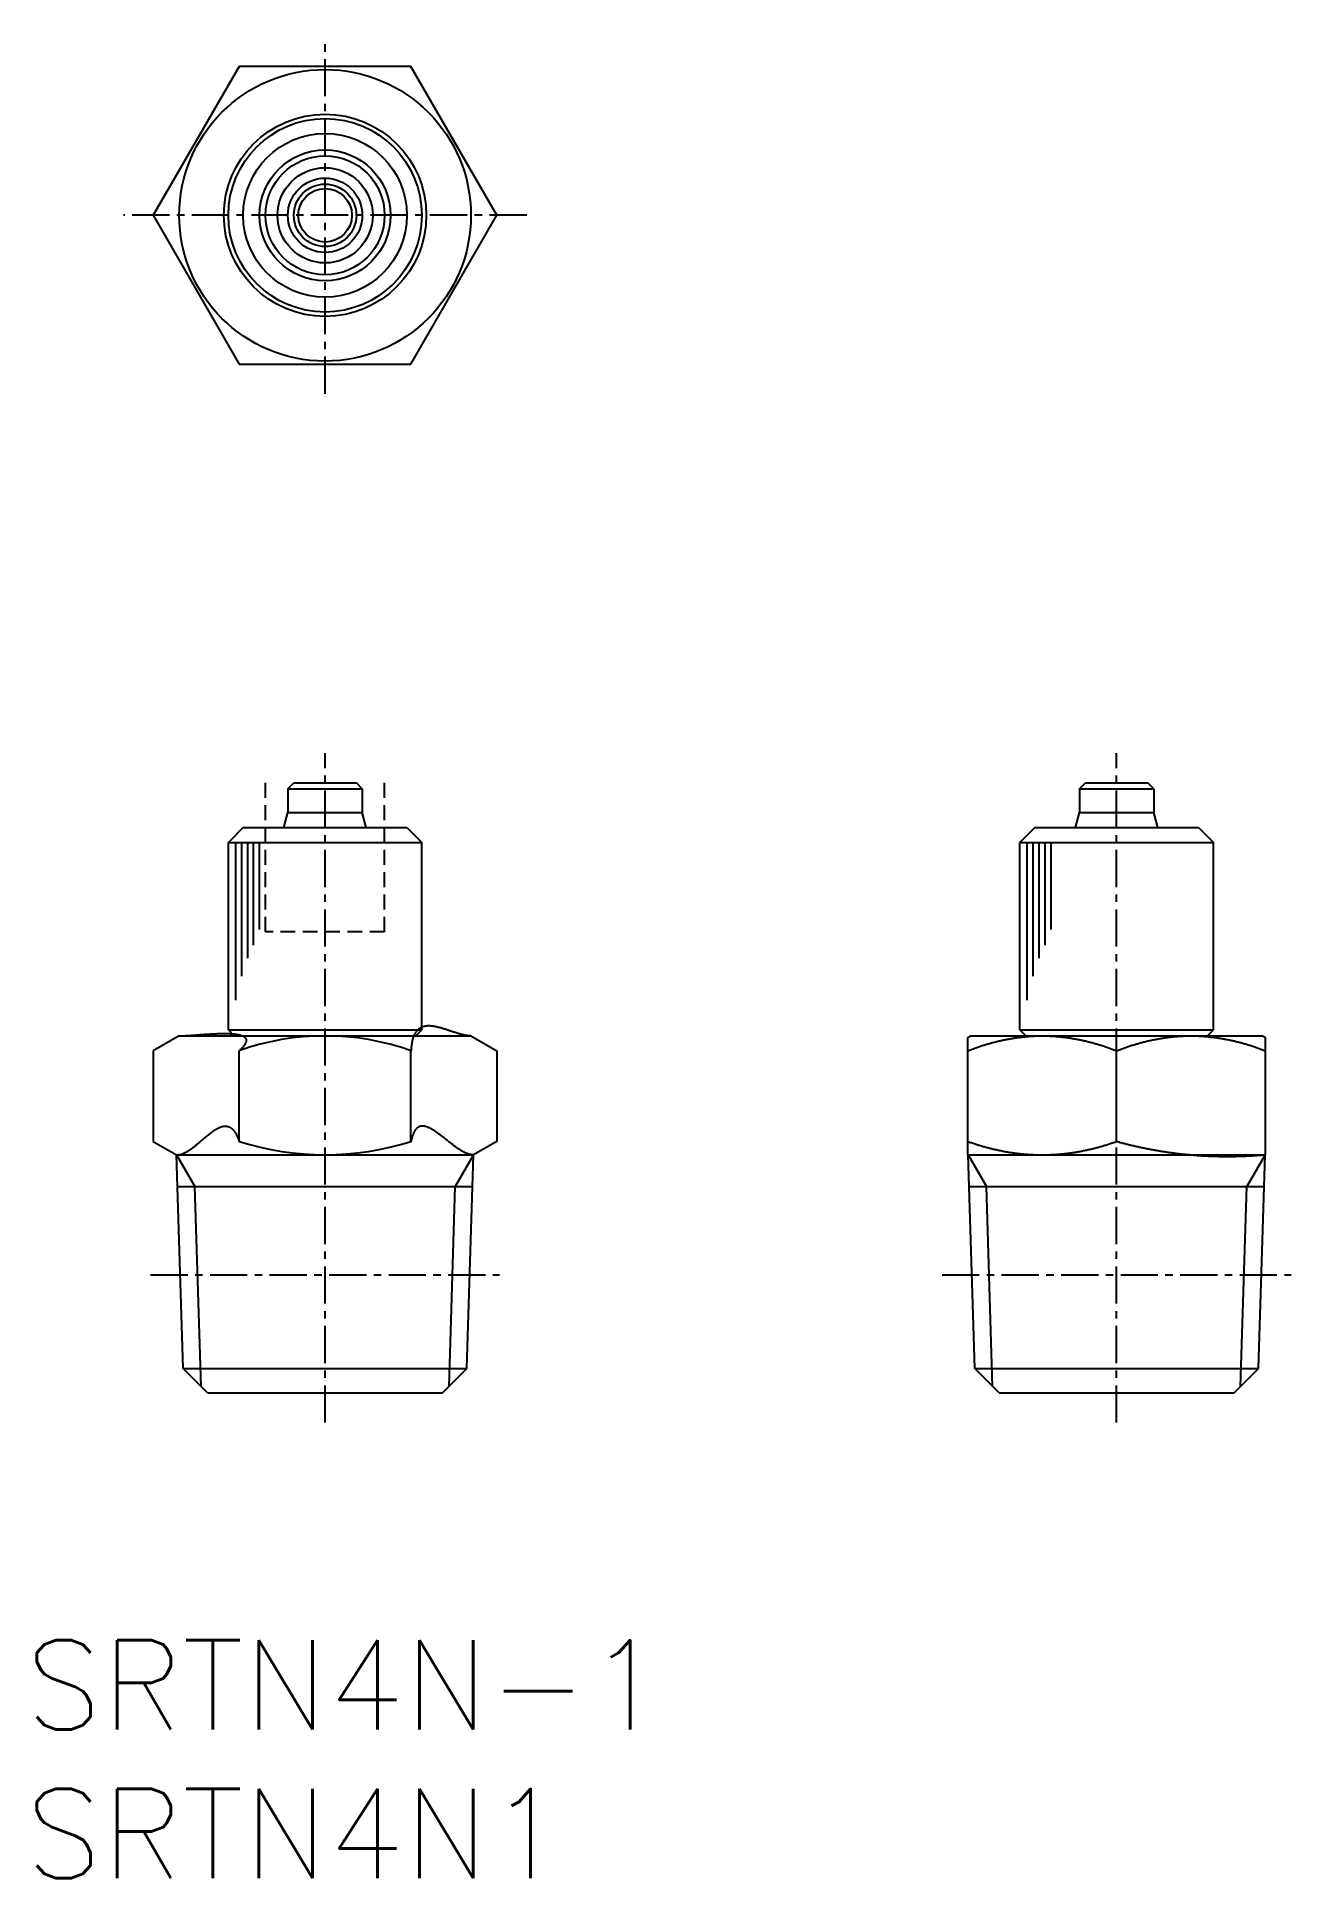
# Model space of a CAD drawing. Extents: x 119.5 to 161.6, y 57.4 to 119.3.
import ezdxf
from ezdxf.enums import TextEntityAlignment as Align

# ---------------------------------------------------------------- set-up
doc = ezdxf.new("R2010")
doc.units = 0
doc.linetypes.add('CENTER', pattern=[2, 1.25, -0.25, 0.25, -0.25])
doc.linetypes.add('DASHED', pattern=[0.75, 0.5, -0.25])
doc.layers.get('0').update_dxf_attribs({"linetype": 'CONTINUOUS'})
doc.layers.add('CENTER', color=1, linetype='CENTER')
doc.styles.get("Standard").update_dxf_attribs({"font": 'txt.shx', "bigfont": 'extfont.shx'})

msp = doc.modelspace()

# ---------------------------------------------------------------- linework, layer by layer
at = {"color": 7, "linetype": 'CONTINUOUS'}
for p, q in [((126.289, 118.27), (123.402, 113.27)), ((132.062, 118.27), (126.289, 118.27)), ((134.949, 113.27), (132.062, 118.27)), ((123.402, 113.27), (126.289, 108.27)), ((132.062, 108.27), (134.949, 113.27)), ((126.289, 108.27), (132.062, 108.27)), ((127.926, 93.989), (128.126, 94.189)), ((128.126, 94.189), (130.226, 94.189)), ((130.426, 93.989), (130.226, 94.189)), ((154.519, 93.989), (154.719, 94.189)), ((154.719, 94.189), (156.819, 94.189)), ((157.019, 93.989), (156.819, 94.189)), ((127.926, 93.989), (127.926, 93.195)), ((127.926, 93.989), (130.426, 93.989)), ((130.426, 93.989), (130.426, 93.195)), ((154.519, 93.989), (157.019, 93.989)), ((154.519, 93.989), (154.519, 93.195)), ((157.019, 93.989), (157.019, 93.195)), ((127.79, 92.689), (127.926, 93.195)), ((127.926, 93.195), (130.426, 93.195)), ((130.561, 92.689), (130.426, 93.195)), ((154.383, 92.689), (154.519, 93.195)), ((154.519, 93.195), (157.019, 93.195)), ((157.154, 92.689), (157.019, 93.195)), ((126.426, 92.689), (125.926, 92.189)), ((126.426, 92.689), (131.926, 92.689)), ((131.926, 92.689), (132.426, 92.189)), ((153.019, 92.689), (152.519, 92.189)), ((153.019, 92.689), (158.519, 92.689)), ((158.519, 92.689), (159.019, 92.189)), ((125.926, 92.189), (132.426, 92.189)), ((125.926, 85.889), (125.926, 92.189)), ((132.426, 85.889), (132.426, 92.189)), ((152.519, 85.889), (152.519, 92.189)), ((152.519, 92.189), (159.019, 92.189)), ((159.019, 85.889), (159.019, 92.189)), ((124.276, 85.689), (123.402, 85.184)), ((124.276, 85.689), (134.076, 85.689)), ((125.926, 85.889), (132.426, 85.889)), ((126.126, 85.689), (125.926, 85.889)), ((132.226, 85.689), (132.426, 85.889)), ((134.076, 85.689), (134.949, 85.184)), ((150.769, 85.631), (150.869, 85.689)), ((150.769, 81.695), (150.769, 85.631)), ((150.869, 85.689), (160.669, 85.689)), ((152.719, 85.689), (152.519, 85.889)), ((152.519, 85.889), (159.019, 85.889)), ((158.819, 85.689), (159.019, 85.889)), ((160.669, 85.689), (160.769, 85.631)), ((160.769, 81.695), (160.769, 85.631)), ((123.402, 85.184), (123.402, 82.141)), ((126.289, 82.141), (126.289, 85.184)), ((132.062, 82.141), (132.062, 85.184)), ((134.949, 85.184), (134.949, 82.141)), ((155.769, 82.141), (155.769, 85.184)), ((123.402, 82.141), (124.186, 81.689)), ((134.949, 82.141), (134.165, 81.689)), ((124.41, 74.504), (124.186, 81.689)), ((124.186, 81.689), (134.165, 81.689)), ((133.941, 74.504), (134.165, 81.689)), ((150.769, 81.695), (150.779, 81.689)), ((150.779, 81.689), (160.759, 81.689)), ((151.003, 74.504), (150.779, 81.689)), ((160.534, 74.504), (160.759, 81.689)), ((160.759, 81.689), (160.769, 81.695)), ((124.219, 80.625), (134.132, 80.625)), ((150.812, 80.625), (160.725, 80.625)), ((124.41, 74.504), (133.941, 74.504)), ((125.226, 73.689), (124.41, 74.504)), ((133.126, 73.689), (133.941, 74.504)), ((151.819, 73.689), (151.003, 74.504)), ((151.003, 74.504), (160.534, 74.504)), ((159.719, 73.689), (160.534, 74.504)), ((125.226, 73.689), (133.126, 73.689)), ((151.819, 73.689), (159.719, 73.689))]:
    msp.add_line(p, q, dxfattribs=at)
at = {"color": 3, "linetype": 'DASHED'}
for p, q in [((127.176, 89.189), (127.176, 94.189)), ((131.176, 89.189), (131.176, 94.189)), ((131.176, 89.189), (127.176, 89.189))]:
    msp.add_line(p, q, dxfattribs=at)
at = {"color": 3, "linetype": 'CONTINUOUS'}
for p, q in [((126.176, 86.889), (126.176, 92.189)), ((126.376, 87.698), (126.376, 92.189)), ((126.576, 88.3), (126.576, 92.189)), ((126.776, 88.737), (126.776, 92.189)), ((126.976, 89.264), (126.976, 92.189)), ((152.769, 86.889), (152.769, 92.189)), ((152.969, 87.698), (152.969, 92.189)), ((153.169, 88.3), (153.169, 92.189)), ((153.369, 88.737), (153.369, 92.189)), ((153.569, 89.264), (153.569, 92.189)), ((124.186, 81.689), (124.8, 80.625)), ((134.165, 81.689), (133.551, 80.625)), ((150.779, 81.689), (151.393, 80.625)), ((160.759, 81.689), (160.144, 80.625)), ((125.01, 73.904), (124.8, 80.625)), ((133.341, 73.904), (133.551, 80.625)), ((151.603, 73.904), (151.393, 80.625)), ((159.934, 73.904), (160.144, 80.625))]:
    msp.add_line(p, q, dxfattribs=at)
at = {"color": 7}
for points in [[(124.276, 85.689, 0), (124.289, 85.689, 0), (124.302, 85.689, 0), (124.316, 85.689, 0), (124.331, 85.689, 0), (124.345, 85.689, 0), (124.36, 85.689, 0), (124.376, 85.69, 0), (124.392, 85.69, 0), (124.408, 85.691, 0), (124.424, 85.692, 0), (124.441, 85.692, 0), (124.457, 85.693, 0), (124.475, 85.694, 0), (124.492, 85.695, 0), (124.51, 85.696, 0), (124.528, 85.697, 0), (124.546, 85.698, 0), (124.565, 85.699, 0), (124.584, 85.7, 0), (124.603, 85.701, 0), (124.622, 85.703, 0), (124.642, 85.704, 0), (124.662, 85.705, 0), (124.682, 85.707, 0), (124.702, 85.708, 0), (124.722, 85.71, 0), (124.743, 85.711, 0), (124.764, 85.713, 0), (124.785, 85.714, 0), (124.806, 85.716, 0), (124.827, 85.717, 0), (124.848, 85.719, 0), (124.87, 85.721, 0), (124.892, 85.722, 0), (124.914, 85.724, 0), (124.936, 85.725, 0), (124.958, 85.727, 0), (124.98, 85.729, 0), (125.002, 85.73, 0), (125.025, 85.732, 0), (125.047, 85.733, 0), (125.07, 85.735, 0), (125.093, 85.737, 0), (125.115, 85.738, 0), (125.138, 85.74, 0), (125.161, 85.741, 0), (125.184, 85.743, 0), (125.207, 85.744, 0), (125.23, 85.746, 0), (125.253, 85.747, 0), (125.276, 85.749, 0), (125.299, 85.75, 0), (125.322, 85.751, 0), (125.345, 85.753, 0), (125.368, 85.754, 0), (125.391, 85.755, 0), (125.414, 85.757, 0), (125.437, 85.758, 0), (125.459, 85.759, 0), (125.482, 85.76, 0), (125.505, 85.761, 0), (125.528, 85.762, 0), (125.55, 85.763, 0), (125.573, 85.763, 0), (125.595, 85.764, 0), (125.618, 85.765, 0), (125.64, 85.765, 0), (125.662, 85.766, 0), (125.684, 85.766, 0), (125.706, 85.767, 0), (125.728, 85.767, 0), (125.75, 85.767, 0), (125.771, 85.767, 0), (125.793, 85.767, 0), (125.814, 85.767, 0), (125.835, 85.767, 0), (125.856, 85.767, 0), (125.877, 85.766, 0), (125.897, 85.766, 0), (125.918, 85.765, 0), (125.938, 85.765, 0), (125.958, 85.764, 0), (125.977, 85.763, 0), (125.997, 85.762, 0), (126.016, 85.761, 0), (126.035, 85.76, 0), (126.054, 85.758, 0), (126.072, 85.757, 0), (126.091, 85.755, 0), (126.109, 85.754, 0), (126.126, 85.752, 0), (126.144, 85.75, 0), (126.161, 85.748, 0), (126.178, 85.746, 0), (126.194, 85.743, 0), (126.21, 85.74, 0), (126.226, 85.738, 0), (126.242, 85.735, 0), (126.257, 85.732, 0), (126.272, 85.729, 0), (126.287, 85.726, 0), (126.301, 85.722, 0), (126.315, 85.719, 0), (126.328, 85.715, 0), (126.341, 85.711, 0), (126.354, 85.707, 0), (126.366, 85.703, 0), (126.378, 85.698, 0), (126.39, 85.693, 0), (126.401, 85.689, 0), (126.412, 85.684, 0), (126.422, 85.678, 0), (126.432, 85.673, 0), (126.441, 85.668, 0), (126.45, 85.662, 0), (126.459, 85.656, 0), (126.467, 85.65, 0), (126.474, 85.644, 0), (126.481, 85.637, 0), (126.488, 85.63, 0), (126.494, 85.623, 0), (126.5, 85.616, 0), (126.505, 85.609, 0), (126.509, 85.601, 0), (126.513, 85.594, 0), (126.517, 85.586, 0), (126.52, 85.578, 0), (126.522, 85.569, 0), (126.524, 85.561, 0), (126.526, 85.552, 0), (126.526, 85.543, 0), (126.527, 85.533, 0), (126.526, 85.524, 0), (126.525, 85.514, 0), (126.524, 85.504, 0), (126.521, 85.493, 0), (126.519, 85.483, 0), (126.515, 85.472, 0), (126.511, 85.461, 0), (126.507, 85.45, 0), (126.501, 85.438, 0), (126.495, 85.427, 0), (126.489, 85.415, 0), (126.482, 85.402, 0), (126.474, 85.39, 0), (126.465, 85.377, 0), (126.456, 85.364, 0), (126.446, 85.35, 0), (126.435, 85.337, 0), (126.424, 85.323, 0), (126.412, 85.308, 0), (126.399, 85.294, 0), (126.385, 85.279, 0), (126.371, 85.264, 0), (126.356, 85.249, 0), (126.341, 85.233, 0), (126.324, 85.217, 0), (126.307, 85.201, 0), (126.289, 85.184, 0)], [(134.076, 85.689, 0), (134.062, 85.689, 0), (134.049, 85.689, 0), (134.036, 85.689, 0), (134.022, 85.69, 0), (134.009, 85.691, 0), (133.995, 85.692, 0), (133.981, 85.694, 0), (133.967, 85.695, 0), (133.953, 85.697, 0), (133.939, 85.699, 0), (133.924, 85.701, 0), (133.91, 85.703, 0), (133.895, 85.706, 0), (133.881, 85.709, 0), (133.866, 85.711, 0), (133.851, 85.714, 0), (133.836, 85.718, 0), (133.821, 85.721, 0), (133.806, 85.724, 0), (133.791, 85.728, 0), (133.776, 85.732, 0), (133.761, 85.736, 0), (133.745, 85.74, 0), (133.73, 85.744, 0), (133.714, 85.748, 0), (133.699, 85.753, 0), (133.683, 85.757, 0), (133.667, 85.762, 0), (133.651, 85.766, 0), (133.636, 85.771, 0), (133.62, 85.776, 0), (133.604, 85.781, 0), (133.588, 85.786, 0), (133.572, 85.791, 0), (133.556, 85.796, 0), (133.539, 85.802, 0), (133.523, 85.807, 0), (133.507, 85.812, 0), (133.491, 85.817, 0), (133.474, 85.823, 0), (133.458, 85.828, 0), (133.442, 85.834, 0), (133.425, 85.839, 0), (133.409, 85.845, 0), (133.393, 85.85, 0), (133.376, 85.856, 0), (133.36, 85.861, 0), (133.343, 85.867, 0), (133.327, 85.872, 0), (133.31, 85.878, 0), (133.294, 85.883, 0), (133.277, 85.888, 0), (133.261, 85.894, 0), (133.244, 85.899, 0), (133.228, 85.904, 0), (133.212, 85.91, 0), (133.195, 85.915, 0), (133.179, 85.92, 0), (133.162, 85.925, 0), (133.146, 85.93, 0), (133.13, 85.935, 0), (133.113, 85.94, 0), (133.097, 85.945, 0), (133.081, 85.949, 0), (133.064, 85.954, 0), (133.048, 85.958, 0), (133.032, 85.963, 0), (133.016, 85.967, 0), (133, 85.971, 0), (132.984, 85.975, 0), (132.968, 85.979, 0), (132.952, 85.983, 0), (132.936, 85.986, 0), (132.92, 85.99, 0), (132.905, 85.993, 0), (132.889, 85.996, 0), (132.873, 85.999, 0), (132.858, 86.002, 0), (132.842, 86.005, 0), (132.827, 86.007, 0), (132.811, 86.01, 0), (132.796, 86.012, 0), (132.781, 86.013, 0), (132.766, 86.015, 0), (132.751, 86.017, 0), (132.736, 86.018, 0), (132.721, 86.019, 0), (132.706, 86.02, 0), (132.692, 86.02, 0), (132.677, 86.021, 0), (132.663, 86.021, 0), (132.648, 86.021, 0), (132.634, 86.021, 0), (132.62, 86.02, 0), (132.606, 86.019, 0), (132.592, 86.018, 0), (132.578, 86.017, 0), (132.565, 86.015, 0), (132.551, 86.013, 0), (132.538, 86.011, 0), (132.525, 86.008, 0), (132.511, 86.006, 0), (132.498, 86.003, 0), (132.486, 85.999, 0), (132.473, 85.996, 0), (132.46, 85.992, 0), (132.448, 85.987, 0), (132.435, 85.983, 0), (132.423, 85.978, 0), (132.411, 85.972, 0), (132.399, 85.966, 0), (132.388, 85.96, 0), (132.376, 85.954, 0), (132.365, 85.947, 0), (132.354, 85.94, 0), (132.342, 85.933, 0), (132.332, 85.925, 0), (132.321, 85.917, 0), (132.31, 85.908, 0), (132.3, 85.899, 0), (132.29, 85.889, 0), (132.28, 85.88, 0), (132.27, 85.869, 0), (132.26, 85.859, 0), (132.251, 85.848, 0), (132.242, 85.836, 0), (132.233, 85.824, 0), (132.224, 85.812, 0), (132.215, 85.799, 0), (132.207, 85.786, 0), (132.198, 85.772, 0), (132.19, 85.758, 0), (132.183, 85.743, 0), (132.175, 85.728, 0), (132.168, 85.713, 0), (132.161, 85.697, 0), (132.154, 85.68, 0), (132.147, 85.663, 0), (132.14, 85.646, 0), (132.134, 85.628, 0), (132.128, 85.609, 0), (132.122, 85.591, 0), (132.117, 85.571, 0), (132.111, 85.551, 0), (132.106, 85.53, 0), (132.102, 85.509, 0), (132.097, 85.488, 0), (132.093, 85.466, 0), (132.089, 85.443, 0), (132.085, 85.419, 0), (132.081, 85.396, 0), (132.078, 85.371, 0), (132.075, 85.346, 0), (132.072, 85.321, 0), (132.07, 85.295, 0), (132.067, 85.268, 0), (132.065, 85.241, 0), (132.064, 85.213, 0), (132.062, 85.184, 0)], [(150.769, 85.184, 0), (150.799, 85.196, 0), (150.828, 85.208, 0), (150.858, 85.22, 0), (150.888, 85.231, 0), (150.918, 85.243, 0), (150.948, 85.254, 0), (150.979, 85.265, 0), (151.009, 85.276, 0), (151.039, 85.287, 0), (151.069, 85.298, 0), (151.1, 85.309, 0), (151.13, 85.319, 0), (151.161, 85.33, 0), (151.191, 85.34, 0), (151.222, 85.35, 0), (151.252, 85.36, 0), (151.283, 85.37, 0), (151.314, 85.379, 0), (151.345, 85.389, 0), (151.376, 85.398, 0), (151.406, 85.408, 0), (151.437, 85.417, 0), (151.468, 85.426, 0), (151.499, 85.435, 0), (151.53, 85.444, 0), (151.562, 85.452, 0), (151.593, 85.461, 0), (151.624, 85.469, 0), (151.655, 85.477, 0), (151.686, 85.485, 0), (151.718, 85.493, 0), (151.749, 85.501, 0), (151.781, 85.508, 0), (151.812, 85.516, 0), (151.844, 85.523, 0), (151.875, 85.53, 0), (151.907, 85.537, 0), (151.938, 85.544, 0), (151.97, 85.551, 0), (152.001, 85.557, 0), (152.033, 85.564, 0), (152.065, 85.57, 0), (152.097, 85.576, 0), (152.128, 85.582, 0), (152.16, 85.588, 0), (152.192, 85.594, 0), (152.224, 85.599, 0), (152.256, 85.604, 0), (152.288, 85.609, 0), (152.32, 85.615, 0), (152.351, 85.619, 0), (152.383, 85.624, 0), (152.415, 85.629, 0), (152.448, 85.633, 0), (152.48, 85.637, 0), (152.512, 85.641, 0), (152.544, 85.645, 0), (152.576, 85.649, 0), (152.608, 85.653, 0), (152.64, 85.656, 0), (152.672, 85.659, 0), (152.704, 85.662, 0), (152.737, 85.665, 0), (152.769, 85.668, 0), (152.801, 85.67, 0), (152.833, 85.673, 0), (152.865, 85.675, 0), (152.898, 85.677, 0), (152.93, 85.679, 0), (152.962, 85.681, 0), (152.994, 85.682, 0), (153.027, 85.684, 0), (153.059, 85.685, 0), (153.091, 85.686, 0), (153.123, 85.687, 0), (153.156, 85.688, 0), (153.188, 85.688, 0), (153.22, 85.689, 0), (153.253, 85.689, 0), (153.285, 85.689, 0), (153.317, 85.689, 0), (153.35, 85.688, 0), (153.382, 85.688, 0), (153.414, 85.687, 0), (153.446, 85.686, 0), (153.479, 85.685, 0), (153.511, 85.684, 0), (153.543, 85.682, 0), (153.575, 85.681, 0), (153.608, 85.679, 0), (153.64, 85.677, 0), (153.672, 85.675, 0), (153.704, 85.673, 0), (153.737, 85.67, 0), (153.769, 85.668, 0), (153.801, 85.665, 0), (153.833, 85.662, 0), (153.865, 85.659, 0), (153.898, 85.656, 0), (153.93, 85.653, 0), (153.962, 85.649, 0), (153.994, 85.645, 0), (154.026, 85.641, 0), (154.058, 85.637, 0), (154.09, 85.633, 0), (154.122, 85.629, 0), (154.154, 85.624, 0), (154.186, 85.619, 0), (154.218, 85.615, 0), (154.25, 85.609, 0), (154.282, 85.604, 0), (154.314, 85.599, 0), (154.346, 85.594, 0), (154.377, 85.588, 0), (154.409, 85.582, 0), (154.441, 85.576, 0), (154.473, 85.57, 0), (154.504, 85.564, 0), (154.536, 85.557, 0), (154.568, 85.551, 0), (154.599, 85.544, 0), (154.631, 85.537, 0), (154.663, 85.53, 0), (154.694, 85.523, 0), (154.726, 85.516, 0), (154.757, 85.508, 0), (154.788, 85.501, 0), (154.82, 85.493, 0), (154.851, 85.485, 0), (154.882, 85.477, 0), (154.914, 85.469, 0), (154.945, 85.461, 0), (154.976, 85.452, 0), (155.007, 85.444, 0), (155.038, 85.435, 0), (155.069, 85.426, 0), (155.1, 85.417, 0), (155.131, 85.408, 0), (155.162, 85.398, 0), (155.193, 85.389, 0), (155.224, 85.379, 0), (155.254, 85.37, 0), (155.285, 85.36, 0), (155.316, 85.35, 0), (155.346, 85.34, 0), (155.377, 85.33, 0), (155.407, 85.319, 0), (155.438, 85.309, 0), (155.468, 85.298, 0), (155.499, 85.287, 0), (155.529, 85.276, 0), (155.559, 85.265, 0), (155.589, 85.254, 0), (155.619, 85.243, 0), (155.649, 85.231, 0), (155.679, 85.22, 0), (155.709, 85.208, 0), (155.739, 85.196, 0), (155.769, 85.184, 0)], [(155.769, 85.184, 0), (155.799, 85.196, 0), (155.828, 85.208, 0), (155.858, 85.22, 0), (155.888, 85.231, 0), (155.918, 85.243, 0), (155.948, 85.254, 0), (155.979, 85.265, 0), (156.009, 85.276, 0), (156.039, 85.287, 0), (156.069, 85.298, 0), (156.1, 85.309, 0), (156.13, 85.319, 0), (156.161, 85.33, 0), (156.191, 85.34, 0), (156.222, 85.35, 0), (156.252, 85.36, 0), (156.283, 85.37, 0), (156.314, 85.379, 0), (156.345, 85.389, 0), (156.376, 85.398, 0), (156.406, 85.408, 0), (156.437, 85.417, 0), (156.468, 85.426, 0), (156.499, 85.435, 0), (156.53, 85.444, 0), (156.562, 85.452, 0), (156.593, 85.461, 0), (156.624, 85.469, 0), (156.655, 85.477, 0), (156.686, 85.485, 0), (156.718, 85.493, 0), (156.749, 85.501, 0), (156.781, 85.508, 0), (156.812, 85.516, 0), (156.844, 85.523, 0), (156.875, 85.53, 0), (156.907, 85.537, 0), (156.938, 85.544, 0), (156.97, 85.551, 0), (157.001, 85.557, 0), (157.033, 85.564, 0), (157.065, 85.57, 0), (157.097, 85.576, 0), (157.128, 85.582, 0), (157.16, 85.588, 0), (157.192, 85.594, 0), (157.224, 85.599, 0), (157.256, 85.604, 0), (157.288, 85.609, 0), (157.32, 85.615, 0), (157.351, 85.619, 0), (157.383, 85.624, 0), (157.415, 85.629, 0), (157.448, 85.633, 0), (157.48, 85.637, 0), (157.512, 85.641, 0), (157.544, 85.645, 0), (157.576, 85.649, 0), (157.608, 85.653, 0), (157.64, 85.656, 0), (157.672, 85.659, 0), (157.704, 85.662, 0), (157.737, 85.665, 0), (157.769, 85.668, 0), (157.801, 85.67, 0), (157.833, 85.673, 0), (157.865, 85.675, 0), (157.898, 85.677, 0), (157.93, 85.679, 0), (157.962, 85.681, 0), (157.994, 85.682, 0), (158.027, 85.684, 0), (158.059, 85.685, 0), (158.091, 85.686, 0), (158.123, 85.687, 0), (158.156, 85.688, 0), (158.188, 85.688, 0), (158.22, 85.689, 0), (158.253, 85.689, 0), (158.285, 85.689, 0), (158.317, 85.689, 0), (158.35, 85.688, 0), (158.382, 85.688, 0), (158.414, 85.687, 0), (158.446, 85.686, 0), (158.479, 85.685, 0), (158.511, 85.684, 0), (158.543, 85.682, 0), (158.575, 85.681, 0), (158.608, 85.679, 0), (158.64, 85.677, 0), (158.672, 85.675, 0), (158.704, 85.673, 0), (158.737, 85.67, 0), (158.769, 85.668, 0), (158.801, 85.665, 0), (158.833, 85.662, 0), (158.865, 85.659, 0), (158.898, 85.656, 0), (158.93, 85.653, 0), (158.962, 85.649, 0), (158.994, 85.645, 0), (159.026, 85.641, 0), (159.058, 85.637, 0), (159.09, 85.633, 0), (159.122, 85.629, 0), (159.154, 85.624, 0), (159.186, 85.619, 0), (159.218, 85.615, 0), (159.25, 85.609, 0), (159.282, 85.604, 0), (159.314, 85.599, 0), (159.346, 85.594, 0), (159.377, 85.588, 0), (159.409, 85.582, 0), (159.441, 85.576, 0), (159.473, 85.57, 0), (159.504, 85.564, 0), (159.536, 85.557, 0), (159.568, 85.551, 0), (159.599, 85.544, 0), (159.631, 85.537, 0), (159.663, 85.53, 0), (159.694, 85.523, 0), (159.726, 85.516, 0), (159.757, 85.508, 0), (159.788, 85.501, 0), (159.82, 85.493, 0), (159.851, 85.485, 0), (159.882, 85.477, 0), (159.914, 85.469, 0), (159.945, 85.461, 0), (159.976, 85.452, 0), (160.007, 85.444, 0), (160.038, 85.435, 0), (160.069, 85.426, 0), (160.1, 85.417, 0), (160.131, 85.408, 0), (160.162, 85.398, 0), (160.193, 85.389, 0), (160.224, 85.379, 0), (160.254, 85.37, 0), (160.285, 85.36, 0), (160.316, 85.35, 0), (160.346, 85.34, 0), (160.377, 85.33, 0), (160.407, 85.319, 0), (160.438, 85.309, 0), (160.468, 85.298, 0), (160.499, 85.287, 0), (160.529, 85.276, 0), (160.559, 85.265, 0), (160.589, 85.254, 0), (160.619, 85.243, 0), (160.649, 85.231, 0), (160.679, 85.22, 0), (160.709, 85.208, 0), (160.739, 85.196, 0), (160.769, 85.184, 0)], [(124.186, 81.689, 0), (124.199, 81.689, 0), (124.213, 81.689, 0), (124.226, 81.69, 0), (124.24, 81.691, 0), (124.254, 81.692, 0), (124.268, 81.695, 0), (124.281, 81.697, 0), (124.295, 81.7, 0), (124.309, 81.703, 0), (124.323, 81.706, 0), (124.337, 81.71, 0), (124.351, 81.715, 0), (124.365, 81.719, 0), (124.379, 81.724, 0), (124.394, 81.73, 0), (124.408, 81.735, 0), (124.422, 81.741, 0), (124.436, 81.747, 0), (124.45, 81.754, 0), (124.465, 81.761, 0), (124.479, 81.768, 0), (124.493, 81.775, 0), (124.508, 81.783, 0), (124.522, 81.791, 0), (124.537, 81.799, 0), (124.551, 81.808, 0), (124.566, 81.817, 0), (124.58, 81.826, 0), (124.595, 81.835, 0), (124.609, 81.844, 0), (124.624, 81.854, 0), (124.639, 81.864, 0), (124.653, 81.874, 0), (124.668, 81.884, 0), (124.682, 81.895, 0), (124.697, 81.905, 0), (124.712, 81.916, 0), (124.726, 81.927, 0), (124.741, 81.938, 0), (124.756, 81.95, 0), (124.771, 81.961, 0), (124.785, 81.972, 0), (124.8, 81.984, 0), (124.815, 81.996, 0), (124.83, 82.008, 0), (124.844, 82.02, 0), (124.859, 82.032, 0), (124.874, 82.044, 0), (124.889, 82.056, 0), (124.903, 82.069, 0), (124.918, 82.081, 0), (124.933, 82.093, 0), (124.948, 82.106, 0), (124.962, 82.118, 0), (124.977, 82.131, 0), (124.992, 82.144, 0), (125.007, 82.156, 0), (125.021, 82.169, 0), (125.036, 82.181, 0), (125.051, 82.194, 0), (125.065, 82.207, 0), (125.08, 82.219, 0), (125.095, 82.232, 0), (125.109, 82.244, 0), (125.124, 82.257, 0), (125.139, 82.269, 0), (125.153, 82.281, 0), (125.168, 82.294, 0), (125.183, 82.306, 0), (125.197, 82.318, 0), (125.212, 82.33, 0), (125.226, 82.342, 0), (125.241, 82.354, 0), (125.255, 82.365, 0), (125.27, 82.377, 0), (125.284, 82.388, 0), (125.298, 82.4, 0), (125.313, 82.411, 0), (125.327, 82.422, 0), (125.341, 82.433, 0), (125.356, 82.444, 0), (125.37, 82.454, 0), (125.384, 82.465, 0), (125.398, 82.475, 0), (125.412, 82.485, 0), (125.426, 82.495, 0), (125.44, 82.504, 0), (125.454, 82.513, 0), (125.468, 82.522, 0), (125.482, 82.531, 0), (125.496, 82.54, 0), (125.51, 82.548, 0), (125.524, 82.556, 0), (125.538, 82.564, 0), (125.551, 82.572, 0), (125.565, 82.579, 0), (125.579, 82.586, 0), (125.592, 82.593, 0), (125.606, 82.599, 0), (125.619, 82.606, 0), (125.633, 82.611, 0), (125.646, 82.617, 0), (125.659, 82.622, 0), (125.673, 82.627, 0), (125.686, 82.631, 0), (125.699, 82.635, 0), (125.712, 82.639, 0), (125.725, 82.642, 0), (125.738, 82.645, 0), (125.751, 82.648, 0), (125.764, 82.65, 0), (125.777, 82.652, 0), (125.79, 82.653, 0), (125.802, 82.654, 0), (125.815, 82.655, 0), (125.827, 82.655, 0), (125.84, 82.654, 0), (125.852, 82.654, 0), (125.865, 82.652, 0), (125.877, 82.651, 0), (125.889, 82.648, 0), (125.901, 82.646, 0), (125.913, 82.643, 0), (125.925, 82.639, 0), (125.937, 82.635, 0), (125.949, 82.63, 0), (125.961, 82.625, 0), (125.972, 82.619, 0), (125.984, 82.613, 0), (125.995, 82.606, 0), (126.007, 82.599, 0), (126.018, 82.591, 0), (126.029, 82.583, 0), (126.04, 82.574, 0), (126.051, 82.564, 0), (126.062, 82.554, 0), (126.073, 82.543, 0), (126.084, 82.532, 0), (126.095, 82.52, 0), (126.106, 82.507, 0), (126.116, 82.494, 0), (126.126, 82.48, 0), (126.137, 82.466, 0), (126.147, 82.451, 0), (126.157, 82.435, 0), (126.167, 82.418, 0), (126.177, 82.401, 0), (126.187, 82.384, 0), (126.197, 82.365, 0), (126.207, 82.346, 0), (126.216, 82.326, 0), (126.226, 82.305, 0), (126.235, 82.284, 0), (126.244, 82.262, 0), (126.253, 82.24, 0), (126.262, 82.216, 0), (126.271, 82.192, 0), (126.28, 82.167, 0), (126.289, 82.141, 0)], [(134.165, 81.689, 0), (134.152, 81.689, 0), (134.138, 81.689, 0), (134.124, 81.69, 0), (134.111, 81.691, 0), (134.097, 81.692, 0), (134.083, 81.695, 0), (134.069, 81.697, 0), (134.054, 81.7, 0), (134.04, 81.703, 0), (134.026, 81.706, 0), (134.011, 81.71, 0), (133.997, 81.715, 0), (133.982, 81.719, 0), (133.968, 81.724, 0), (133.953, 81.73, 0), (133.938, 81.735, 0), (133.924, 81.741, 0), (133.909, 81.747, 0), (133.894, 81.754, 0), (133.879, 81.761, 0), (133.864, 81.768, 0), (133.849, 81.775, 0), (133.833, 81.783, 0), (133.818, 81.791, 0), (133.803, 81.799, 0), (133.788, 81.808, 0), (133.772, 81.817, 0), (133.757, 81.826, 0), (133.741, 81.835, 0), (133.726, 81.844, 0), (133.71, 81.854, 0), (133.695, 81.864, 0), (133.679, 81.874, 0), (133.664, 81.884, 0), (133.648, 81.895, 0), (133.632, 81.905, 0), (133.617, 81.916, 0), (133.601, 81.927, 0), (133.585, 81.938, 0), (133.569, 81.95, 0), (133.554, 81.961, 0), (133.538, 81.972, 0), (133.522, 81.984, 0), (133.506, 81.996, 0), (133.49, 82.008, 0), (133.474, 82.02, 0), (133.458, 82.032, 0), (133.443, 82.044, 0), (133.427, 82.056, 0), (133.411, 82.069, 0), (133.395, 82.081, 0), (133.379, 82.093, 0), (133.363, 82.106, 0), (133.347, 82.118, 0), (133.331, 82.131, 0), (133.315, 82.144, 0), (133.3, 82.156, 0), (133.284, 82.169, 0), (133.268, 82.181, 0), (133.252, 82.194, 0), (133.236, 82.207, 0), (133.22, 82.219, 0), (133.205, 82.232, 0), (133.189, 82.244, 0), (133.173, 82.257, 0), (133.157, 82.269, 0), (133.142, 82.281, 0), (133.126, 82.294, 0), (133.11, 82.306, 0), (133.095, 82.318, 0), (133.079, 82.33, 0), (133.064, 82.342, 0), (133.048, 82.354, 0), (133.033, 82.365, 0), (133.017, 82.377, 0), (133.002, 82.388, 0), (132.987, 82.4, 0), (132.972, 82.411, 0), (132.956, 82.422, 0), (132.941, 82.433, 0), (132.926, 82.444, 0), (132.911, 82.454, 0), (132.896, 82.465, 0), (132.881, 82.475, 0), (132.866, 82.485, 0), (132.851, 82.495, 0), (132.837, 82.504, 0), (132.822, 82.513, 0), (132.807, 82.522, 0), (132.793, 82.531, 0), (132.778, 82.54, 0), (132.764, 82.548, 0), (132.75, 82.556, 0), (132.735, 82.564, 0), (132.721, 82.572, 0), (132.707, 82.579, 0), (132.693, 82.586, 0), (132.679, 82.593, 0), (132.665, 82.599, 0), (132.652, 82.606, 0), (132.638, 82.611, 0), (132.625, 82.617, 0), (132.611, 82.622, 0), (132.598, 82.627, 0), (132.584, 82.631, 0), (132.571, 82.635, 0), (132.558, 82.639, 0), (132.545, 82.642, 0), (132.532, 82.645, 0), (132.52, 82.648, 0), (132.507, 82.65, 0), (132.494, 82.652, 0), (132.482, 82.653, 0), (132.47, 82.654, 0), (132.457, 82.655, 0), (132.445, 82.655, 0), (132.433, 82.654, 0), (132.421, 82.654, 0), (132.41, 82.652, 0), (132.398, 82.651, 0), (132.387, 82.648, 0), (132.375, 82.646, 0), (132.364, 82.643, 0), (132.353, 82.639, 0), (132.342, 82.635, 0), (132.331, 82.63, 0), (132.321, 82.625, 0), (132.31, 82.619, 0), (132.3, 82.613, 0), (132.289, 82.606, 0), (132.279, 82.599, 0), (132.269, 82.591, 0), (132.259, 82.583, 0), (132.25, 82.574, 0), (132.24, 82.564, 0), (132.231, 82.554, 0), (132.222, 82.543, 0), (132.213, 82.532, 0), (132.204, 82.52, 0), (132.195, 82.507, 0), (132.186, 82.494, 0), (132.178, 82.48, 0), (132.17, 82.466, 0), (132.162, 82.451, 0), (132.154, 82.435, 0), (132.146, 82.418, 0), (132.139, 82.401, 0), (132.131, 82.384, 0), (132.124, 82.365, 0), (132.117, 82.346, 0), (132.11, 82.326, 0), (132.104, 82.305, 0), (132.097, 82.284, 0), (132.091, 82.262, 0), (132.085, 82.24, 0), (132.079, 82.216, 0), (132.073, 82.192, 0), (132.068, 82.167, 0), (132.062, 82.141, 0)], [(150.769, 82.141, 0), (150.799, 82.13, 0), (150.829, 82.12, 0), (150.859, 82.109, 0), (150.889, 82.099, 0), (150.92, 82.088, 0), (150.95, 82.078, 0), (150.98, 82.068, 0), (151.011, 82.058, 0), (151.041, 82.048, 0), (151.072, 82.038, 0), (151.102, 82.029, 0), (151.133, 82.019, 0), (151.164, 82.01, 0), (151.194, 82.001, 0), (151.225, 81.992, 0), (151.256, 81.983, 0), (151.287, 81.974, 0), (151.318, 81.965, 0), (151.348, 81.956, 0), (151.379, 81.948, 0), (151.41, 81.939, 0), (151.441, 81.931, 0), (151.473, 81.923, 0), (151.504, 81.915, 0), (151.535, 81.907, 0), (151.566, 81.9, 0), (151.597, 81.892, 0), (151.628, 81.885, 0), (151.66, 81.877, 0), (151.691, 81.87, 0), (151.722, 81.863, 0), (151.754, 81.856, 0), (151.785, 81.849, 0), (151.817, 81.843, 0), (151.848, 81.836, 0), (151.88, 81.83, 0), (151.911, 81.823, 0), (151.943, 81.817, 0), (151.974, 81.811, 0), (152.006, 81.805, 0), (152.038, 81.8, 0), (152.069, 81.794, 0), (152.101, 81.789, 0), (152.133, 81.783, 0), (152.164, 81.778, 0), (152.196, 81.773, 0), (152.228, 81.768, 0), (152.26, 81.763, 0), (152.292, 81.759, 0), (152.323, 81.754, 0), (152.355, 81.75, 0), (152.387, 81.746, 0), (152.419, 81.742, 0), (152.451, 81.738, 0), (152.483, 81.734, 0), (152.515, 81.731, 0), (152.547, 81.727, 0), (152.579, 81.724, 0), (152.611, 81.721, 0), (152.643, 81.718, 0), (152.675, 81.715, 0), (152.707, 81.712, 0), (152.739, 81.71, 0), (152.771, 81.707, 0), (152.803, 81.705, 0), (152.835, 81.703, 0), (152.867, 81.701, 0), (152.899, 81.699, 0), (152.931, 81.697, 0), (152.964, 81.696, 0), (152.996, 81.694, 0), (153.028, 81.693, 0), (153.06, 81.692, 0), (153.092, 81.691, 0), (153.124, 81.69, 0), (153.156, 81.69, 0), (153.188, 81.689, 0), (153.221, 81.689, 0), (153.253, 81.689, 0), (153.285, 81.689, 0), (153.317, 81.689, 0), (153.349, 81.689, 0), (153.381, 81.69, 0), (153.413, 81.69, 0), (153.446, 81.691, 0), (153.478, 81.692, 0), (153.51, 81.693, 0), (153.542, 81.694, 0), (153.574, 81.696, 0), (153.606, 81.697, 0), (153.638, 81.699, 0), (153.67, 81.701, 0), (153.702, 81.703, 0), (153.735, 81.705, 0), (153.767, 81.707, 0), (153.799, 81.71, 0), (153.831, 81.712, 0), (153.863, 81.715, 0), (153.895, 81.718, 0), (153.927, 81.721, 0), (153.959, 81.724, 0), (153.991, 81.727, 0), (154.023, 81.731, 0), (154.055, 81.734, 0), (154.087, 81.738, 0), (154.119, 81.742, 0), (154.15, 81.746, 0), (154.182, 81.75, 0), (154.214, 81.754, 0), (154.246, 81.759, 0), (154.278, 81.763, 0), (154.31, 81.768, 0), (154.341, 81.773, 0), (154.373, 81.778, 0), (154.405, 81.783, 0), (154.437, 81.789, 0), (154.468, 81.794, 0), (154.5, 81.8, 0), (154.532, 81.805, 0), (154.563, 81.811, 0), (154.595, 81.817, 0), (154.626, 81.823, 0), (154.658, 81.83, 0), (154.69, 81.836, 0), (154.721, 81.843, 0), (154.752, 81.849, 0), (154.784, 81.856, 0), (154.815, 81.863, 0), (154.847, 81.87, 0), (154.878, 81.877, 0), (154.909, 81.885, 0), (154.94, 81.892, 0), (154.972, 81.9, 0), (155.003, 81.907, 0), (155.034, 81.915, 0), (155.065, 81.923, 0), (155.096, 81.931, 0), (155.127, 81.939, 0), (155.158, 81.948, 0), (155.189, 81.956, 0), (155.22, 81.965, 0), (155.251, 81.974, 0), (155.282, 81.983, 0), (155.312, 81.992, 0), (155.343, 82.001, 0), (155.374, 82.01, 0), (155.405, 82.019, 0), (155.435, 82.029, 0), (155.466, 82.038, 0), (155.496, 82.048, 0), (155.527, 82.058, 0), (155.557, 82.068, 0), (155.588, 82.078, 0), (155.618, 82.088, 0), (155.648, 82.099, 0), (155.678, 82.109, 0), (155.709, 82.12, 0), (155.739, 82.13, 0), (155.769, 82.141, 0)], [(155.769, 82.141, 0), (155.799, 82.133, 0), (155.83, 82.124, 0), (155.861, 82.116, 0), (155.891, 82.108, 0), (155.922, 82.1, 0), (155.953, 82.092, 0), (155.983, 82.084, 0), (156.014, 82.076, 0), (156.045, 82.068, 0), (156.075, 82.06, 0), (156.106, 82.052, 0), (156.137, 82.045, 0), (156.168, 82.037, 0), (156.199, 82.03, 0), (156.229, 82.022, 0), (156.26, 82.015, 0), (156.291, 82.008, 0), (156.322, 82, 0), (156.353, 81.993, 0), (156.384, 81.986, 0), (156.415, 81.979, 0), (156.446, 81.972, 0), (156.477, 81.965, 0), (156.508, 81.959, 0), (156.539, 81.952, 0), (156.57, 81.945, 0), (156.601, 81.938, 0), (156.632, 81.932, 0), (156.663, 81.925, 0), (156.694, 81.919, 0), (156.725, 81.913, 0), (156.756, 81.906, 0), (156.787, 81.9, 0), (156.819, 81.894, 0), (156.85, 81.888, 0), (156.881, 81.882, 0), (156.912, 81.876, 0), (156.943, 81.87, 0), (156.975, 81.865, 0), (157.006, 81.859, 0), (157.037, 81.853, 0), (157.068, 81.848, 0), (157.1, 81.842, 0), (157.131, 81.837, 0), (157.162, 81.831, 0), (157.193, 81.826, 0), (157.225, 81.821, 0), (157.256, 81.816, 0), (157.287, 81.811, 0), (157.319, 81.806, 0), (157.35, 81.801, 0), (157.382, 81.796, 0), (157.413, 81.791, 0), (157.444, 81.786, 0), (157.476, 81.782, 0), (157.507, 81.777, 0), (157.539, 81.773, 0), (157.57, 81.768, 0), (157.602, 81.764, 0), (157.633, 81.76, 0), (157.665, 81.755, 0), (157.696, 81.751, 0), (157.728, 81.747, 0), (157.759, 81.743, 0), (157.791, 81.739, 0), (157.822, 81.735, 0), (157.854, 81.732, 0), (157.885, 81.728, 0), (157.917, 81.724, 0), (157.948, 81.721, 0), (157.98, 81.717, 0), (158.011, 81.714, 0), (158.043, 81.71, 0), (158.075, 81.707, 0), (158.106, 81.704, 0), (158.138, 81.701, 0), (158.169, 81.698, 0), (158.201, 81.695, 0), (158.233, 81.692, 0), (158.264, 81.689, 0), (158.296, 81.686, 0), (158.328, 81.684, 0), (158.359, 81.681, 0), (158.391, 81.678, 0), (158.423, 81.676, 0), (158.454, 81.674, 0), (158.486, 81.671, 0), (158.518, 81.669, 0), (158.549, 81.667, 0), (158.581, 81.665, 0), (158.613, 81.663, 0), (158.644, 81.661, 0), (158.676, 81.659, 0), (158.708, 81.657, 0), (158.74, 81.656, 0), (158.771, 81.654, 0), (158.803, 81.652, 0), (158.835, 81.651, 0), (158.866, 81.649, 0), (158.898, 81.648, 0), (158.93, 81.647, 0), (158.962, 81.645, 0), (158.993, 81.644, 0), (159.025, 81.643, 0), (159.057, 81.642, 0), (159.089, 81.641, 0), (159.12, 81.641, 0), (159.152, 81.64, 0), (159.184, 81.639, 0), (159.216, 81.638, 0), (159.247, 81.638, 0), (159.279, 81.637, 0), (159.311, 81.637, 0), (159.343, 81.636, 0), (159.374, 81.636, 0), (159.406, 81.636, 0), (159.438, 81.636, 0), (159.47, 81.636, 0), (159.501, 81.636, 0), (159.533, 81.636, 0), (159.565, 81.636, 0), (159.597, 81.636, 0), (159.628, 81.637, 0), (159.66, 81.637, 0), (159.692, 81.637, 0), (159.724, 81.638, 0), (159.755, 81.638, 0), (159.787, 81.639, 0), (159.819, 81.64, 0), (159.851, 81.641, 0), (159.882, 81.641, 0), (159.914, 81.642, 0), (159.946, 81.644, 0), (159.977, 81.645, 0), (160.009, 81.646, 0), (160.041, 81.647, 0), (160.073, 81.648, 0), (160.104, 81.65, 0), (160.136, 81.651, 0), (160.168, 81.653, 0), (160.199, 81.654, 0), (160.231, 81.656, 0), (160.263, 81.657, 0), (160.294, 81.659, 0), (160.326, 81.661, 0), (160.358, 81.663, 0), (160.389, 81.665, 0), (160.421, 81.667, 0), (160.453, 81.669, 0), (160.484, 81.671, 0), (160.516, 81.674, 0), (160.548, 81.676, 0), (160.579, 81.678, 0), (160.611, 81.681, 0), (160.642, 81.684, 0), (160.674, 81.686, 0), (160.706, 81.689, 0), (160.737, 81.692, 0), (160.769, 81.695, 0)]]:
    msp.add_polyline3d(points, dxfattribs=at)
at = {"color": 7, "linetype": 'CONTINUOUS'}
for radius in [4.9, 3.4, 3.25, 2.75, 2.2, 2, 1.6, 1.25, 1.05, 0.9]:
    msp.add_circle((129.176, 113.27), radius, dxfattribs=at)
for centre, radius, start, end in [((129.176, 77.175), 8.514, 70.18081, 109.81919), ((129.176, 91.125), 9.436, 252.18683, 287.81317)]:
    msp.add_arc(centre, radius, start, end, dxfattribs=at)
at = {"layer": 'CENTER', "color": 1, "linetype": 'CENTER'}
for p, q in [((129.176, 107.27), (129.176, 119.27)), ((135.949, 113.27), (122.402, 113.27)), ((129.176, 72.689), (129.176, 95.189)), ((155.769, 72.689), (155.769, 95.189)), ((123.312, 77.659), (135.04, 77.659)), ((149.905, 77.659), (161.633, 77.659))]:
    msp.add_line(p, q, dxfattribs=at)

# ---------------------------------------------------------------- texts
at = {"color": 7, "linetype": 'CONTINUOUS'}
for s, p in [('SRTN4N-1', (119.106, 63.875)), ('SRTN4N1', (119.106, 58.875))]:
    msp.add_text(s, height=3, dxfattribs=at).set_placement(p, align=Align.MIDDLE_LEFT)

doc.saveas('drawing.dxf')
